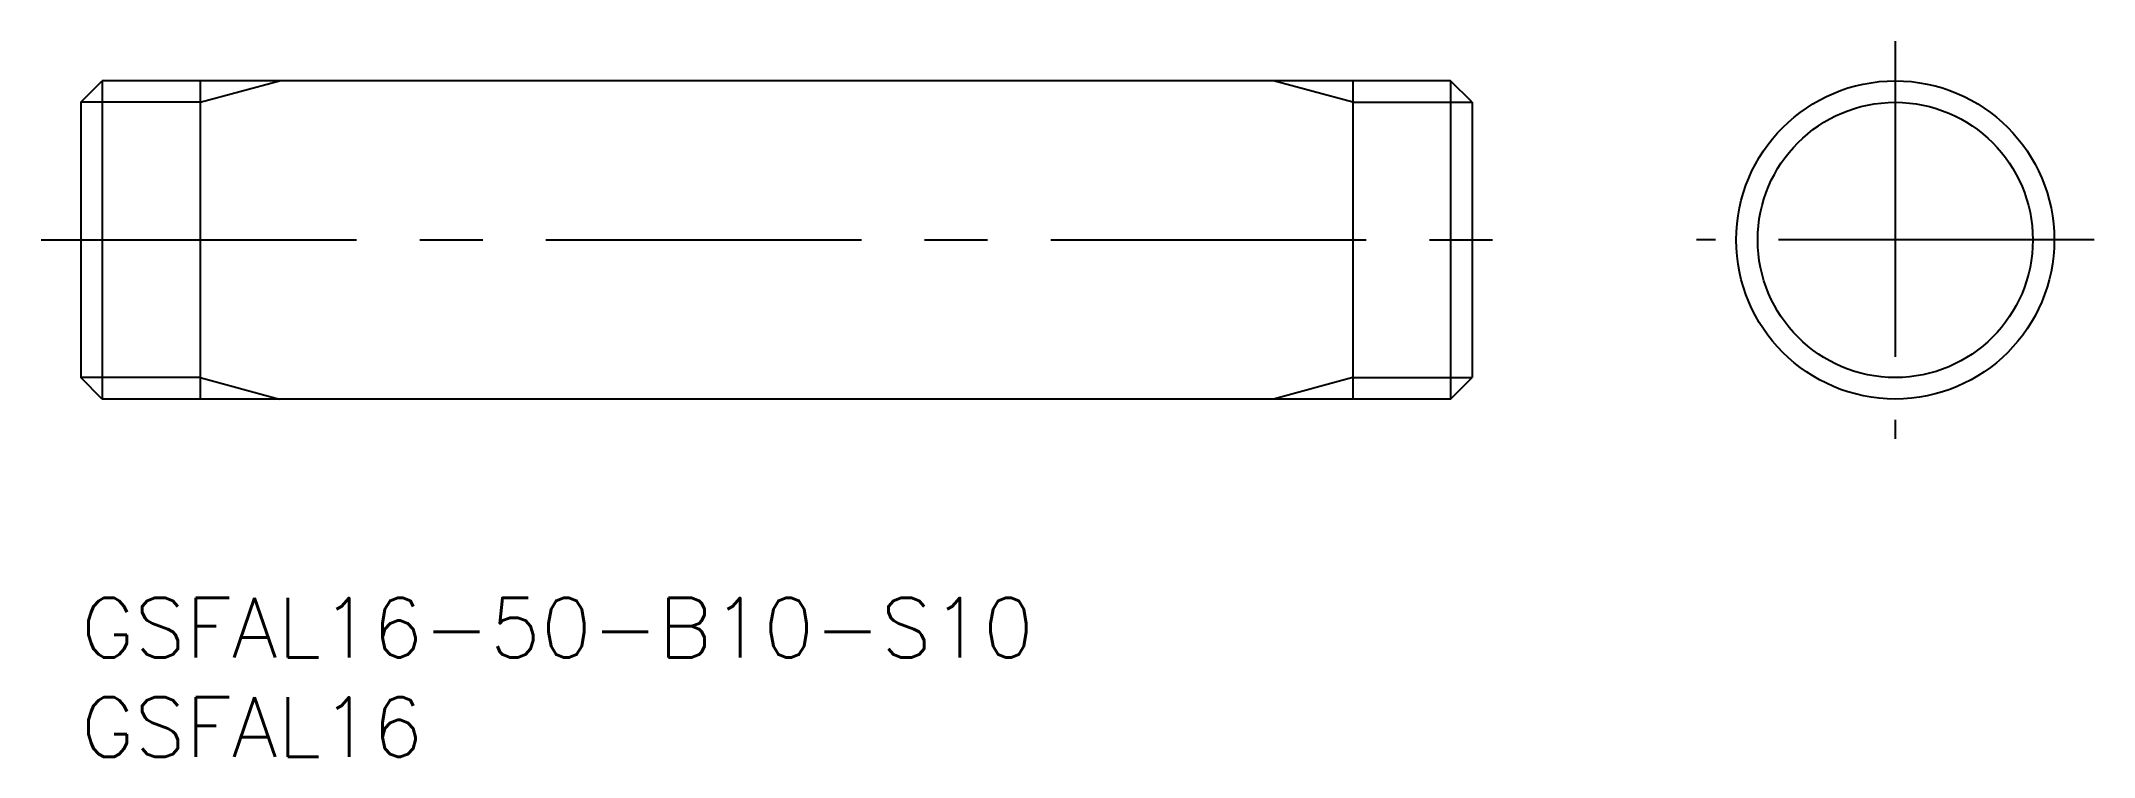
# Model space of a CAD drawing. Extents: x -2 to 101, y -8 to 28.
import ezdxf

# ---------------------------------------------------------------- set-up
doc = ezdxf.new("R2010")
doc.units = 0
doc.header["$LTSCALE"] = 0.5
doc.linetypes.add('CENTER', pattern=[50.8, 31.75, -6.35, 6.35, -6.35])
for name, color, linetype in [('MSM_CENTER', 1, 'CENTER'), ('MSM_CONTINUOUS', 7, 'CONTINUOUS'), ('MSM_NARROW', 5, 'CONTINUOUS'), ('MSM_PART_NUMBER', 7, 'CONTINUOUS')]:
    doc.layers.add(name, color=color, linetype=linetype)
doc.styles.get("Standard").update_dxf_attribs({"font": 'txt.shx', "height": 3, "bigfont": 'bigfont.shx'})

# ---------------------------------------------------------------- blocks, each defined once
blk = doc.blocks.new('*U11')
at = {"layer": 'MSM_PART_NUMBER'}
blk.add_text('GSFAL16-50-B10-S10', height=3, dxfattribs=at).set_placement((0, -3))
blk = doc.blocks.new('*U12')
at = {"layer": 'MSM_PART_NUMBER'}
blk.add_text('GSFAL16', height=3, dxfattribs=at).set_placement((0, -8))

msp = doc.modelspace()

# ---------------------------------------------------------------- linework, layer by layer
at = {"layer": 'MSM_CENTER'}
for p, q in [((91.29, 28), (91.29, 8)), ((-2, 18), (72, 18)), ((101.29, 18), (81.29, 18))]:
    msp.add_line(p, q, dxfattribs=at)
at = {"layer": 'MSM_CONTINUOUS'}
for p, q in [((0, 24.92), (1.08, 26)), ((68.92, 26), (1.08, 26)), ((1.08, 26), (1.08, 10)), ((6, 26), (6, 10)), ((64, 26), (64, 10)), ((70, 24.92), (68.92, 26)), ((68.92, 26), (68.92, 10)), ((0, 24.92), (0, 11.08)), ((70, 24.92), (70, 11.08)), ((1.08, 10), (0, 11.08)), ((68.92, 10), (70, 11.08)), ((68.92, 10), (1.08, 10))]:
    msp.add_line(p, q, dxfattribs=at)
msp.add_circle((91.29, 18), 8, dxfattribs=at)
at = {"layer": 'MSM_NARROW'}
for p, q in [((6, 24.92), (10, 26)), ((64, 24.92), (60, 26)), ((6, 24.92), (0, 24.92)), ((64, 24.92), (70, 24.92)), ((6, 11.08), (0, 11.08)), ((6, 11.08), (10, 10)), ((64, 11.08), (60, 10)), ((64, 11.08), (70, 11.08))]:
    msp.add_line(p, q, dxfattribs=at)
msp.add_circle((91.29, 18), 6.92, dxfattribs=at)

# ---------------------------------------------------------------- block references
at = {"layer": 'MSM_CONTINUOUS'}
for name in ['*U11', '*U12']:
    msp.add_blockref(name, (0, 0), dxfattribs=at)

doc.saveas('drawing.dxf')
